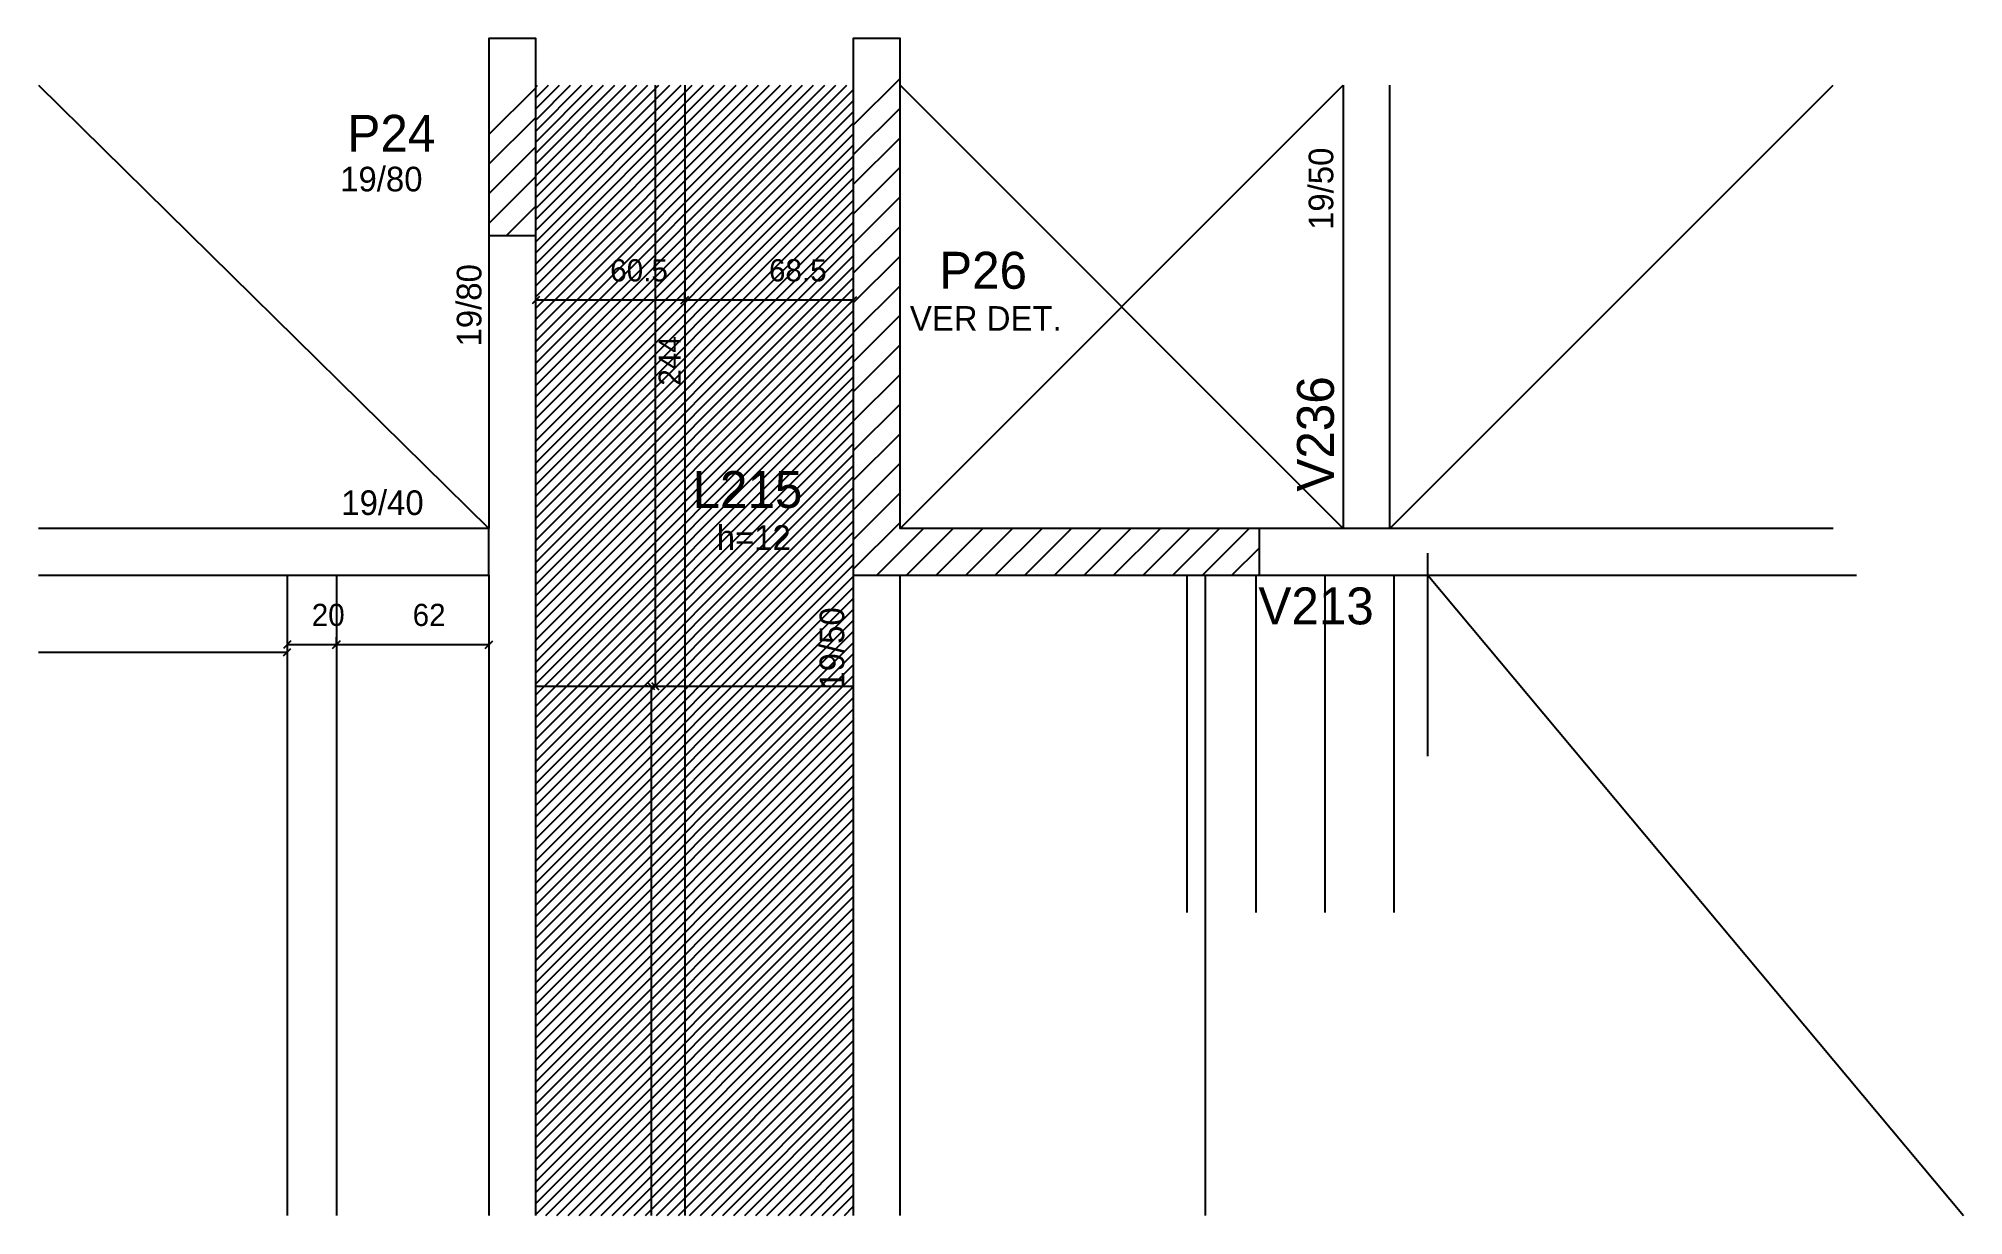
# Model space of a CAD drawing. Header units: metres. Extents: x 5176 to 5958, y 1701 to 2179.
import ezdxf

# ---------------------------------------------------------------- set-up
doc = ezdxf.new("R2010")
doc.units = ezdxf.units.M
for name, color, linetype in [('1', 7, 'Continuous'), ('3', 7, 'Continuous'), ('4', 7, 'Continuous'), ('7', 7, 'Continuous'), ('9', 7, 'Continuous'), ('Painéis', 7, 'Continuous'), ('REAPROVEITAMENTO', 7, 'Continuous')]:
    doc.layers.add(name, color=color, linetype=linetype)

msp = doc.modelspace()

# ---------------------------------------------------------------- hatches: boundary and pattern name
at = {"layer": 'REAPROVEITAMENTO'}
h = msp.add_hatch(dxfattribs=at)
h.set_pattern_fill('ANSI31')
h.paths.add_polyline_path([(5507.36, 2159.58), (5378.36, 2159.58), (5378.36, 1700.58), (5507.36, 1700.58), (5507.36, 2159.58)])

# ---------------------------------------------------------------- linework, layer by layer
at = {"layer": '1', "color": 1, "lineweight": 25}
for p, q in [((5176.36, 2159.58), (5359.36, 1979.58)), ((5176.36, 2159.58), (5359.36, 1979.58)), ((5526.36, 1979.58), (5706.36, 2159.58)), ((5526.36, 2159.58), (5706.36, 1979.58)), ((5526.36, 1979.58), (5706.36, 2159.58)), ((5526.36, 2159.58), (5706.36, 1979.58)), ((5725.36, 1979.58), (5905.36, 2159.58)), ((5725.36, 1979.58), (5905.36, 2159.58)), ((5740.82, 1960.58), (5958.36, 1700.58))]:
    msp.add_line(p, q, dxfattribs=at)
at = {"layer": '3', "color": 3, "lineweight": 25}
for p, q in [((5359.36, 2139.59), (5378.36, 2158.59)), ((5507.36, 2143.34), (5526.36, 2162.34)), ((5359.36, 2127.57), (5378.36, 2146.57)), ((5507.36, 2131.32), (5526.36, 2150.32)), ((5507.36, 2119.3), (5526.36, 2138.3)), ((5359.36, 2115.54), (5378.36, 2134.54)), ((5359.36, 2103.52), (5378.36, 2122.52)), ((5507.36, 2107.27), (5526.36, 2126.27)), ((5507.36, 2095.25), (5526.36, 2114.25)), ((5366.44, 2098.58), (5378.36, 2110.5)), ((5507.36, 2083.23), (5526.36, 2102.23)), ((5507.36, 2071.21), (5526.36, 2090.21)), ((5507.36, 2059.19), (5526.36, 2078.19)), ((5507.36, 2047.17), (5526.36, 2066.17)), ((5507.36, 2035.15), (5526.36, 2054.15)), ((5507.36, 2023.13), (5526.36, 2042.13)), ((5507.36, 2011.11), (5526.36, 2030.11)), ((5507.36, 1999.09), (5526.36, 2018.09)), ((5507.36, 1987.07), (5526.36, 2006.07)), ((5507.36, 1975.05), (5526.36, 1994.05)), ((5507.36, 1963.02), (5526.36, 1982.02)), ((5516.94, 1960.58), (5535.94, 1979.58)), ((5528.96, 1960.58), (5547.96, 1979.58)), ((5540.98, 1960.58), (5559.98, 1979.58)), ((5553.01, 1960.58), (5572.01, 1979.58)), ((5565.03, 1960.58), (5584.03, 1979.58)), ((5577.05, 1960.58), (5596.05, 1979.58)), ((5589.07, 1960.58), (5608.07, 1979.58)), ((5601.09, 1960.58), (5620.09, 1979.58)), ((5613.11, 1960.58), (5632.11, 1979.58)), ((5625.13, 1960.58), (5644.13, 1979.58)), ((5637.15, 1960.58), (5656.15, 1979.58)), ((5649.17, 1960.58), (5668.17, 1979.58)), ((5661.19, 1960.58), (5672.36, 1971.75))]:
    msp.add_line(p, q, dxfattribs=at)
for points in [[(5706.36, 2159.58), (5706.36, 1979.58)], [(5725.36, 1979.58), (5725.36, 2159.58)], [(5359.36, 2098.58), (5359.36, 1979.58)], [(5378.36, 1970.08), (5378.36, 2098.58)], [(5359.36, 1979.58), (5176.36, 1979.58)], [(5359.36, 1960.58), (5359.36, 1979.58)], [(5706.36, 1979.58), (5672.36, 1979.58)], [(5725.36, 1979.58), (5706.36, 1979.58)], [(5905.36, 1979.58), (5725.36, 1979.58)], [(5378.36, 1700.58), (5378.36, 1970.08)], [(5176.36, 1960.58), (5359.36, 1960.58)], [(5359.36, 1960.58), (5359.36, 1700.58)], [(5507.36, 1960.58), (5507.36, 1700.58)], [(5526.36, 1700.58), (5526.36, 1960.58)], [(5672.36, 1960.58), (5715.86, 1960.58)], [(5715.86, 1960.58), (5914.86, 1960.58)]]:
    msp.add_lwpolyline(points, dxfattribs=at)
at = {"layer": '7', "color": 7, "lineweight": 25}
for points in [[(5359.36, 2098.58), (5378.36, 2098.58), (5378.36, 2178.58), (5359.36, 2178.58), (5359.36, 2098.58)], [(5507.36, 1960.58), (5672.36, 1960.58), (5672.36, 1979.58), (5526.36, 1979.58), (5526.36, 2178.58), (5507.36, 2178.58), (5507.36, 1960.58)]]:
    msp.add_lwpolyline(points, dxfattribs=at)
at = {"layer": '9', "color": 9, "lineweight": 25}
for p, q in [((5740.82, 1887.17), (5740.82, 1969.56)), ((5642.88, 1960.58), (5642.88, 1823.58)), ((5650.39, 1700.58), (5650.39, 1960.58)), ((5670.88, 1960.58), (5670.88, 1823.58)), ((5698.88, 1960.58), (5698.88, 1823.58)), ((5726.88, 1960.58), (5726.88, 1823.58))]:
    msp.add_line(p, q, dxfattribs=at)
at = {"layer": 'Painéis', "color": 4, "lineweight": 25}
for p, q in [((5426.85, 2159.58), (5426.85, 1915.58)), ((5438.86, 2072.34), (5378.36, 2072.34)), ((5438.86, 2071.2), (5438.86, 2075.34)), ((5507.36, 2072.34), (5438.86, 2072.34)), ((5507.36, 2070.18), (5507.36, 2069.34)), ((5277.36, 1932.41), (5297.36, 1932.41)), ((5297.36, 1932.41), (5297.36, 1935.41)), ((5297.36, 1932.41), (5359.36, 1932.41)), ((5176.36, 1929.41), (5277.36, 1929.41)), ((5423.85, 1915.58), (5422.23, 1915.58)), ((5425.23, 1915.58), (5425.23, 1700.58))]:
    msp.add_line(p, q, dxfattribs=at)
at = {"layer": 'Painéis', "color": 200, "lineweight": 25}
for p, q in [((5438.86, 2159.58), (5438.86, 1700.58)), ((5277.36, 1960.58), (5277.36, 1700.58)), ((5297.36, 1960.58), (5297.36, 1700.58)), ((5378.36, 1915.58), (5507.36, 1915.58))]:
    msp.add_line(p, q, dxfattribs=at)
at = {"layer": 'Painéis', "color": 0, "lineweight": 25}
for p, q in [((5379.86, 2073.84), (5376.86, 2070.84)), ((5440.36, 2073.84), (5437.36, 2070.84)), ((5437.36, 2070.84), (5440.36, 2073.84)), ((5505.86, 2070.84), (5508.86, 2073.84)), ((5278.86, 1933.91), (5275.86, 1930.91)), ((5295.86, 1930.91), (5298.86, 1933.91)), ((5298.86, 1933.91), (5295.86, 1930.91)), ((5357.86, 1930.91), (5360.86, 1933.91)), ((5275.86, 1927.91), (5278.86, 1930.91)), ((5426.73, 1914.08), (5423.73, 1917.08)), ((5425.35, 1917.08), (5428.35, 1914.08))]:
    msp.add_line(p, q, dxfattribs=at)

# ---------------------------------------------------------------- texts
at = {"layer": '3', "color": 3, "lineweight": 25}
for s, p in [('19/50', (5702.35, 2100.82)), ('19/80', (5356.28, 2053.5)), ('19/50', (5503.68, 1914.15))]:
    msp.add_text(s, height=10, rotation=90, dxfattribs=at).set_placement(p)
for s, p in [('19/80', (5298.9, 2116.5)), ('VER DET.', (5530.35, 2059.9)), ('19/40', (5299.37, 1985.07)), ('h=12', (5451.87, 1970.92))]:
    msp.add_text(s, height=10, dxfattribs=at).set_placement(p)
at = {"layer": '4', "color": 4, "lineweight": 25}
for s, p in [('P24', (5301.86, 2132.58)), ('P26', (5542.25, 2076.95)), ('L215', (5442.05, 1987.92)), ('V213', (5671.94, 1940.65))]:
    msp.add_text(s, height=15, dxfattribs=at).set_placement(p)
msp.add_text('V236', height=15, rotation=90, dxfattribs=at).set_placement((5702.61, 1994.58))
at = {"layer": 'Painéis', "color": 240, "lineweight": 25}
for s, p in [('60.5', (5408.61, 2079.94)), ('68.5', (5473.11, 2079.96)), ('20', (5287.36, 1940)), ('62', (5328.36, 1940))]:
    msp.add_text(s, height=9, dxfattribs=at).set_placement(p)
msp.add_text('244', height=9, rotation=90, dxfattribs=at).set_placement((5437.28, 2037.58))

doc.saveas('drawing.dxf')
